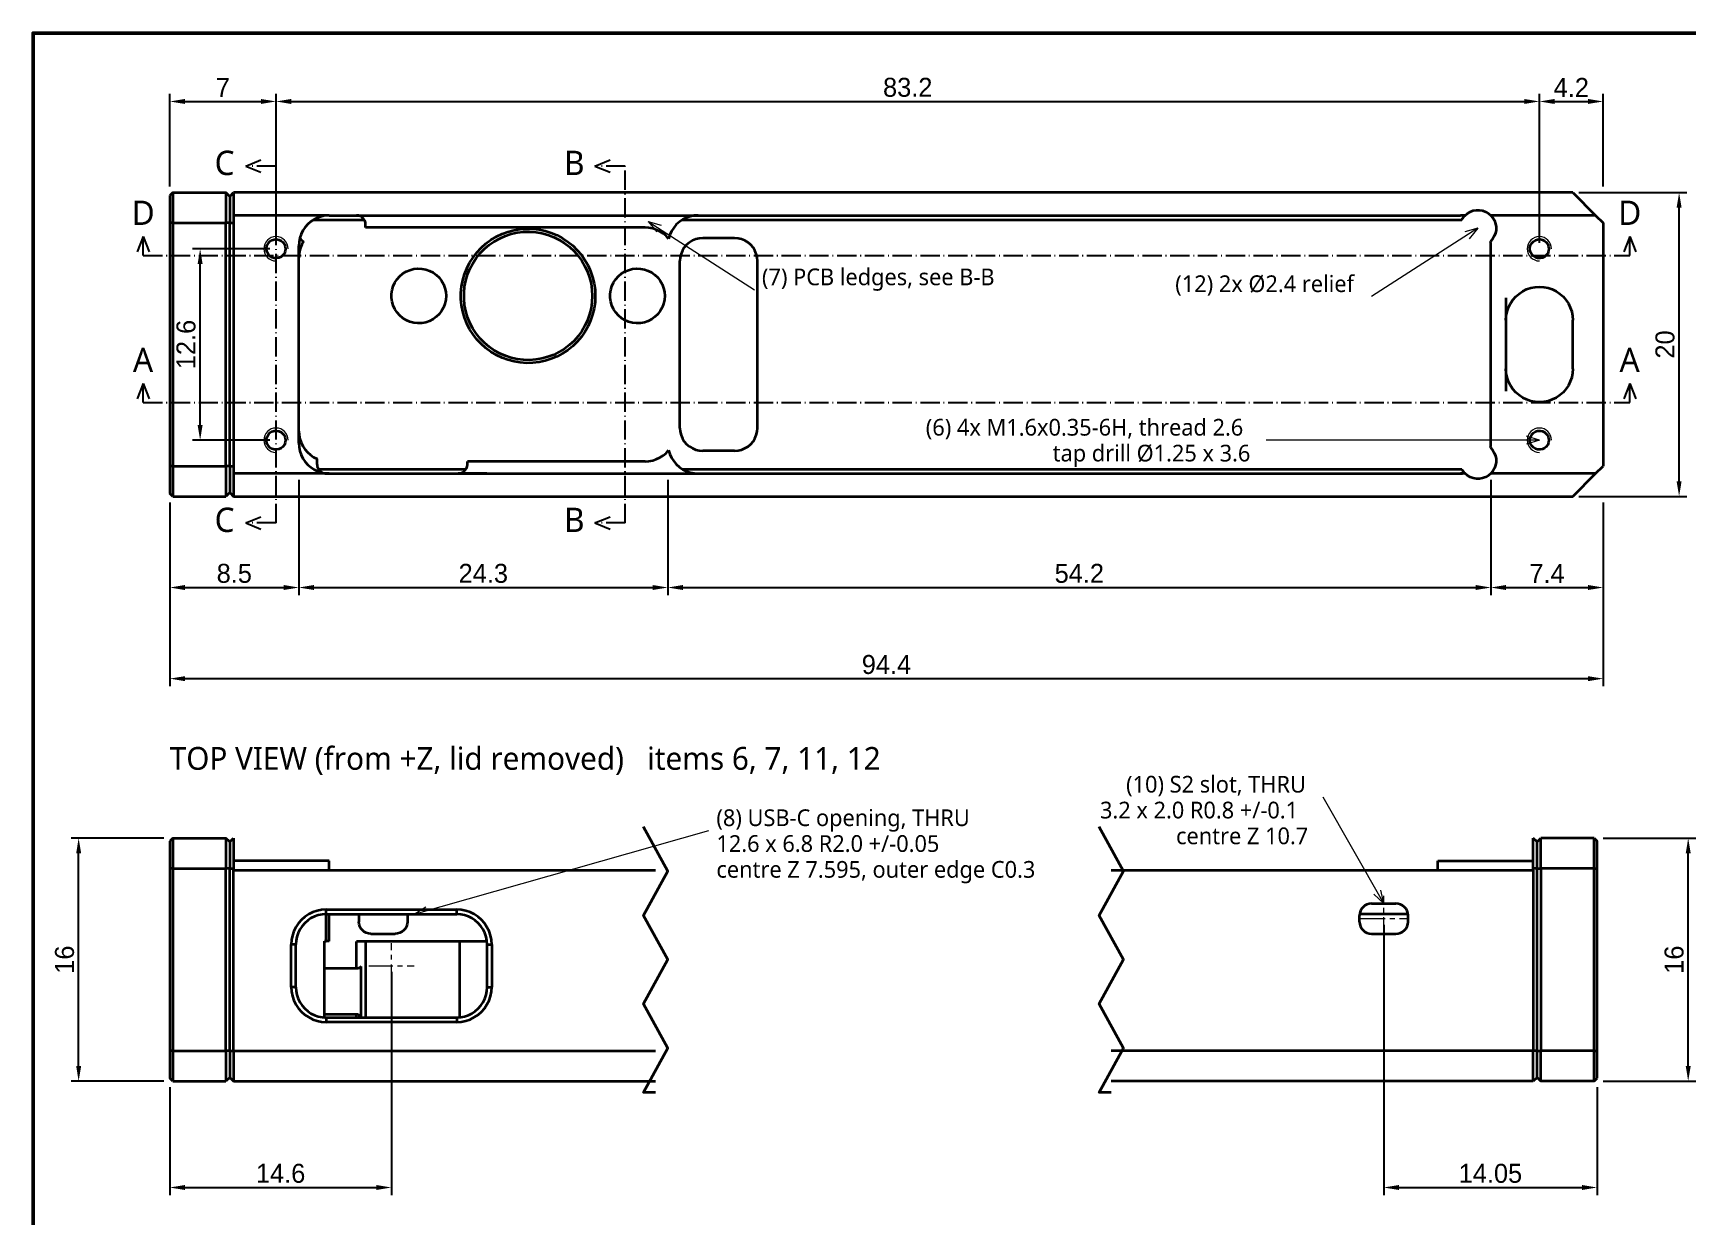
# Model space of a CAD drawing. Header units: millimetres. Extents: x 0 to 420, y 0 to 297.
# Drawn here: x 10 to 228, y 131.1 to 287 of the extents above; entities that cross this region are included whole.
import ezdxf

# ---------------------------------------------------------------- set-up
doc = ezdxf.new("R2010")
doc.units = ezdxf.units.MM
doc.linetypes.add('CENTER', pattern=[5.08, 3.175, -0.635, 0.635, -0.635])
doc.linetypes.add('DASHDOT', pattern=[3.556, 2.54, -0.508, 0, -0.508])
for name, color, linetype, lineweight in [('BORDER', 7, 'Continuous', 50), ('CENTER', 1, 'CENTER', 13), ('CUTLINE', 1, 'DASHDOT', 25), ('DIM', 5, 'Continuous', 13), ('HATCH', 8, 'Continuous', 9), ('TEXT', 7, 'Continuous', 18), ('VISIBLE', 7, 'Continuous', 35)]:
    doc.layers.add(name, color=color, linetype=linetype, lineweight=lineweight)
doc.styles.add('OpenSans', font='OpenSans-Regular.ttf')
doc.dimstyles.new('FK', dxfattribs={"dimtxt": 2.5, "dimasz": 2, "dimexe": 1, "dimexo": 0.8, "dimgap": 0.6, "dimtad": 1, "dimdec": 3, "dimlfac": 0.5, "dimdsep": 46, "dimcen": 2.5, "dimclrd": 5, "dimclre": 5, "dimclrt": 7, "dimazin": 3, "dimtfac": 1, "dimtmove": 0, "dimatfit": 3})

msp = doc.modelspace()

# ---------------------------------------------------------------- linework, layer by layer
at = {"layer": 'BORDER'}
msp.add_lwpolyline([(10, 10), (410, 10), (410, 287), (10, 287)], close=True, dxfattribs=at)
at = {"layer": 'CENTER'}
for p, q in [((187.9, 167.4), (187.9, 173.4)), ((184.9, 170.4), (190.9, 170.4)), ((57.2, 161.19), (57.2, 167.19)), ((54.2, 164.19), (60.2, 164.19))]:
    msp.add_line(p, q, dxfattribs=at)
at = {"layer": 'CUTLINE'}
for p, q in [((38, 269.5), (40, 270.3)), ((84, 269.5), (86, 270.3)), ((42, 269.5), (38, 269.5)), ((38, 269.5), (40, 268.7)), ((42, 222.5), (42, 269.5)), ((88, 269.5), (84, 269.5)), ((84, 269.5), (86, 268.7)), ((88, 222.5), (88, 269.5)), ((24.5, 260.2), (23.7, 258.2)), ((24.5, 257.7), (24.5, 260.2)), ((24.5, 260.2), (25.3, 258.2)), ((220.3, 260.2), (219.5, 258.2)), ((220.3, 257.7), (220.3, 260.2)), ((220.3, 260.2), (221.1, 258.2)), ((24.5, 257.7), (220.3, 257.7)), ((24.5, 240.85), (23.7, 238.85)), ((24.5, 238.35), (24.5, 240.85)), ((24.5, 240.85), (25.3, 238.85)), ((220.3, 240.85), (219.5, 238.85)), ((220.3, 238.35), (220.3, 240.85)), ((220.3, 240.85), (221.1, 238.85)), ((24.5, 238.35), (220.3, 238.35)), ((38, 222.5), (40, 223.3)), ((42, 222.5), (38, 222.5)), ((38, 222.5), (40, 221.7)), ((84, 222.5), (86, 223.3)), ((88, 222.5), (84, 222.5)), ((84, 222.5), (86, 221.7))]:
    msp.add_line(p, q, dxfattribs=at)
at = {"layer": 'DIM'}
for p, q in [((91, 262.2), (105, 253.2)), ((91, 262.2), (92.1588, 260.8227)), ((91, 262.2), (92.7341, 261.7176)), ((200.3029, 261.3029), (186.3029, 252.3029)), ((200.3029, 261.3029), (198.5688, 260.8205)), ((200.3029, 261.3029), (199.1441, 259.9256)), ((208.4, 233.4), (172.4, 233.4)), ((208.4, 233.4), (206.6804, 233.9319)), ((208.4, 233.4), (206.6804, 232.8681)), ((187.9, 172.4), (179.9, 186.4)), ((60.2, 170.99), (99, 181.99)), ((187.9, 172.4), (186.585, 173.6291)), ((187.9, 172.4), (187.5087, 174.157)), ((60.2, 170.99), (61.7093, 171.9708)), ((60.2, 170.99), (61.9995, 170.9473))]:
    msp.add_line(p, q, dxfattribs=at)
at = {"layer": 'HATCH'}
for centre in [(42, 258.6), (208.4, 258.6), (42, 233.4), (208.4, 233.4)]:
    msp.add_arc(centre, 1.6, 0, 270, dxfattribs=at)
at = {"layer": 'VISIBLE'}
for points in [[(28.4, 266), (28, 265.6)], [(28.4, 266), (35.4, 266)], [(28.4, 266), (28.4, 265.9748), (28.4, 265.8997), (28.4, 265.7755), (28.4, 265.6039), (28.4, 265.3869), (28.4, 265.1273), (28.4, 264.8284), (28.4, 264.494), (28.4, 264.1281), (28.4, 263.7355), (28.4, 263.3211), (28.4, 262.8901), (28.4, 262.4479), (28.4, 262)], [(35.9, 265.5), (35.4, 266)], [(35.4, 266), (35.4, 265.9748), (35.4, 265.8997), (35.4, 265.7755), (35.4, 265.6039), (35.4, 265.3869), (35.4, 265.1273), (35.4, 264.8284), (35.4, 264.494), (35.4, 264.1281), (35.4, 263.7355), (35.4, 263.3211), (35.4, 262.8901), (35.4, 262.4479), (35.4, 262)], [(35.9, 265.5), (36.4, 266)], [(212.8, 266), (36.4, 266)], [(36.4, 266), (36.4, 265.9748), (36.4, 265.8997), (36.4, 265.7755), (36.4, 265.6039), (36.4, 265.3869), (36.4, 265.1273), (36.4, 264.8284), (36.4, 264.494), (36.4, 264.1281), (36.4, 263.7355), (36.4, 263.3211), (36.4, 262.8901), (36.4, 262.4479), (36.4, 262)], [(212.8, 266), (215.8, 263)], [(28, 265.6), (28, 265.5774), (28, 265.5097), (28, 265.398), (28, 265.2435), (28, 265.0482), (28, 264.8146), (28, 264.5456), (28, 264.2446), (28, 263.9153), (28, 263.562), (28, 263.189), (28, 262.8011), (28, 262.4031), (28, 262)], [(35.9, 265.5), (35.9, 265.478), (35.9, 265.4122), (35.9, 265.3036), (35.9, 265.1534), (35.9, 264.9635), (35.9, 264.7364), (35.9, 264.4749), (35.9, 264.1822), (35.9, 263.8621), (35.9, 263.5186), (35.9, 263.156), (35.9, 262.7788), (35.9, 262.3919), (35.9, 262)], [(28, 262), (28, 230)], [(28.4, 262), (28, 262)], [(28.4, 262), (28.4, 230)], [(28.4, 262), (35.4, 262)], [(35.4, 230), (35.4, 262)], [(35.9, 262), (35.4, 262)], [(35.9, 230), (35.9, 262)], [(35.9, 262), (36.4, 262)], [(49, 263), (36.4, 263)], [(36.4, 262), (36.4, 230)], [(49, 263), (48.4779, 262.9658), (47.9647, 262.8637), (47.4693, 262.6955), (47, 262.4641), (46.565, 262.1734), (46.1716, 261.8284), (45.8266, 261.435), (45.5359, 261), (45.3045, 260.5307), (45.1363, 260.0353), (45.0342, 259.5221), (45, 259)], [(46.8929, 262.4), (53.6392, 262.4)], [(49, 263), (198, 263)], [(53.2, 262.8392), (52.9189, 262.9569), (52.7627, 262.9889), (52.6, 263)], [(53.8, 261.8), (53.7699, 262.067), (53.6812, 262.3207), (53.5382, 262.5482), (53.3482, 262.7382), (53.1207, 262.8812), (52.867, 262.9699), (52.6, 263)], [(53.8, 261.4), (53.8, 261.8)], [(97.6, 263), (97.066, 262.9642), (96.5416, 262.8574), (96.0361, 262.6816), (95.5587, 262.4399), (95.1177, 262.1366), (94.7212, 261.7772), (94.3763, 261.368), (94.089, 260.9165), (93.8646, 260.4306), (93.707, 259.9192)], [(95.4929, 262.4), (198.1684, 262.4)], [(198.5665, 262.9597), (198.284, 262.9899), (198, 263)], [(198.6059, 263), (198, 263)], [(198.1684, 262.4), (198.1913, 262.4436), (198.2151, 262.4866), (198.2399, 262.5292), (198.2654, 262.5713), (198.2919, 262.6128), (198.3192, 262.6538), (198.3473, 262.6942), (198.3763, 262.734), (198.406, 262.7732), (198.4366, 262.8118), (198.4679, 262.8498), (198.5, 262.8871), (198.5329, 262.9237), (198.5665, 262.9597)], [(198.5665, 262.9597), (198.6059, 263)], [(198.6059, 263), (198.9264, 263.2689), (199.2887, 263.4781), (199.6818, 263.6212), (200.0938, 263.6938), (200.5121, 263.6938), (200.9241, 263.6212), (201.3172, 263.4781), (201.6795, 263.2689), (202, 263)], [(202, 263), (202.2725, 262.6744), (202.4833, 262.3059), (202.626, 261.9059), (202.6959, 261.4872), (202.6909, 261.0626), (202.6112, 260.6456), (202.4592, 260.2491), (202.2397, 259.8856), (201.9597, 259.5665)], [(215.8, 263), (202, 263)], [(215.8, 263), (216.8, 262)], [(216.8, 262), (216.8, 230)], [(43.25, 258.6), (43.2107, 258.2891), (43.0954, 257.9978), (42.9112, 257.7443), (42.6698, 257.5446), (42.3863, 257.4112), (42.0785, 257.3525), (41.7658, 257.3721), (41.4678, 257.469), (41.2032, 257.6369), (40.9887, 257.8653), (40.8378, 258.1398), (40.7599, 258.4433), (40.7599, 258.7567), (40.8378, 259.0602), (40.9887, 259.3347), (41.2032, 259.5631), (41.4678, 259.731), (41.7658, 259.8279), (42.0785, 259.8475), (42.3863, 259.7888), (42.6698, 259.6554), (42.9112, 259.4557), (43.0954, 259.2022), (43.2107, 258.9109), (43.25, 258.6)], [(45.6249, 259.5468), (45.4038, 259.1514), (45.2289, 258.7336), (45.1023, 258.2987), (45.0256, 257.8522), (45, 257.4)], [(45.1379, 260.0414), (45.232, 259.8908), (45.3467, 259.7563), (45.4789, 259.6408), (45.6249, 259.5468)], [(45.1379, 260.0414), (45.2668, 259.8456), (45.4312, 259.6786), (45.6249, 259.5468)], [(45.6249, 259.5468), (45.5815, 259.477)], [(90.6, 261.4), (53.8, 261.4)], [(84.05, 252.4), (84.0111, 251.5713), (83.8948, 250.7498), (83.7021, 249.9429), (83.4346, 249.1575), (83.0948, 248.4007), (82.6856, 247.679), (82.2106, 246.9988), (81.6741, 246.366), (81.0806, 245.7863), (80.4354, 245.2647), (79.7442, 244.8058), (79.0131, 244.4136), (78.2485, 244.0916), (77.4571, 243.8427), (76.6459, 243.6689), (75.8219, 243.5719), (74.9925, 243.5524), (74.1649, 243.6107), (73.3465, 243.7463), (72.5443, 243.9579), (71.7654, 244.2437), (71.0167, 244.6011), (70.3048, 245.0271), (69.6359, 245.5179), (69.0159, 246.0692), (68.4502, 246.6761), (67.9439, 247.3333), (67.5013, 248.035), (67.1264, 248.7751), (66.8225, 249.5471), (66.5921, 250.3441), (66.4374, 251.1592), (66.3597, 251.9852), (66.3597, 252.8148), (66.4374, 253.6408), (66.5921, 254.4559), (66.8225, 255.2529), (67.1264, 256.0249), (67.5013, 256.765), (67.9439, 257.4667), (68.4502, 258.1239), (69.0159, 258.7308), (69.6359, 259.2821), (70.3048, 259.7729), (71.0167, 260.1989), (71.7654, 260.5563), (72.5443, 260.8421), (73.3465, 261.0537), (74.1649, 261.1893), (74.9925, 261.2476), (75.8219, 261.2281), (76.6459, 261.1311), (77.4571, 260.9573), (78.2485, 260.7084), (79.0131, 260.3864), (79.7442, 259.9942), (80.4354, 259.5353), (81.0806, 259.0137), (81.6741, 258.434), (82.2106, 257.8012), (82.6856, 257.121), (83.0948, 256.3993), (83.4346, 255.6425), (83.7021, 254.8571), (83.8948, 254.0502), (84.0111, 253.2287), (84.05, 252.4)], [(83.65, 252.4), (83.6106, 251.5845), (83.4926, 250.7765), (83.2972, 249.9838), (83.0262, 249.2135), (82.6821, 248.4731), (82.2682, 247.7693), (81.7882, 247.1087), (81.2468, 246.4976), (80.6489, 245.9415), (80.0001, 245.4458), (79.3066, 245.015), (78.5746, 244.6531), (77.8112, 244.3636), (77.0234, 244.1491), (76.2185, 244.0116), (75.4042, 243.9525), (74.5879, 243.9722), (73.7774, 244.0706), (72.9801, 244.2468), (72.2036, 244.4991), (71.455, 244.8252), (70.7414, 245.222), (70.0695, 245.6858), (69.4454, 246.2123), (68.8751, 246.7966), (68.3638, 247.4332), (67.9164, 248.1162), (67.5369, 248.8392), (67.229, 249.5954), (66.9955, 250.3778), (66.8387, 251.1791), (66.7599, 251.9918), (66.7599, 252.8082), (66.8387, 253.6209), (66.9955, 254.4222), (67.229, 255.2046), (67.5369, 255.9608), (67.9164, 256.6838), (68.3638, 257.3668), (68.8751, 258.0034), (69.4454, 258.5877), (70.0695, 259.1142), (70.7414, 259.578), (71.455, 259.9748), (72.2036, 260.3009), (72.9801, 260.5532), (73.7774, 260.7294), (74.5879, 260.8278), (75.4042, 260.8475), (76.2185, 260.7884), (77.0234, 260.6509), (77.8112, 260.4364), (78.5746, 260.1469), (79.3066, 259.785), (80.0001, 259.3542), (80.6489, 258.8585), (81.2468, 258.3024), (81.7882, 257.6913), (82.2682, 257.0307), (82.6821, 256.3269), (83.0262, 255.5865), (83.2972, 254.8162), (83.4926, 254.0235), (83.6106, 253.2155), (83.65, 252.4)], [(93.707, 259.9192), (93.3627, 260.2926), (92.9739, 260.6194), (92.5467, 260.8943), (92.0882, 261.1129), (91.6057, 261.2715), (91.1069, 261.3677), (90.6, 261.4)], [(98.2, 260), (97.7307, 259.9631), (97.2729, 259.8532), (96.838, 259.673), (96.4366, 259.4271), (96.0787, 259.1213), (95.7729, 258.7634), (95.527, 258.362), (95.3468, 257.9271), (95.2369, 257.4693), (95.2, 257)], [(102.4, 260), (98.2, 260)], [(105.4, 257), (105.3631, 257.4693), (105.2532, 257.9271), (105.073, 258.362), (104.8271, 258.7634), (104.5213, 259.1213), (104.1634, 259.4271), (103.762, 259.673), (103.3271, 259.8532), (102.8693, 259.9631), (102.4, 260)], [(202, 259), (201.9899, 259.284), (201.9597, 259.5665)], [(209.65, 258.6), (209.6107, 258.2891), (209.4954, 257.9978), (209.3112, 257.7443), (209.0698, 257.5446), (208.7863, 257.4112), (208.4785, 257.3525), (208.1658, 257.3721), (207.8678, 257.469), (207.6032, 257.6369), (207.3887, 257.8653), (207.2378, 258.1398), (207.1599, 258.4433), (207.1599, 258.7567), (207.2378, 259.0602), (207.3887, 259.3347), (207.6032, 259.5631), (207.8678, 259.731), (208.1658, 259.8279), (208.4785, 259.8475), (208.7863, 259.7888), (209.0698, 259.6554), (209.3112, 259.4557), (209.4954, 259.2022), (209.6107, 258.9109), (209.65, 258.6)], [(45, 233), (45, 259)], [(45.0134, 257.7273), (45, 257.4)], [(202, 233), (202, 259)], [(64.4, 252.4), (64.3616, 251.8758), (64.2474, 251.3628), (64.0596, 250.872), (63.8024, 250.4136), (63.4812, 249.9977), (63.1028, 249.6329), (62.6754, 249.3271), (62.208, 249.0868), (61.7106, 248.9171), (61.1937, 248.8216), (60.6685, 248.8024), (60.1461, 248.8599), (59.6376, 248.9928), (59.1539, 249.1984), (58.7053, 249.4722), (58.3013, 249.8083), (57.9506, 250.1998), (57.6606, 250.6381), (57.4375, 251.114), (57.2861, 251.6173), (57.2096, 252.1372), (57.2096, 252.6628), (57.2861, 253.1827), (57.4375, 253.686), (57.6606, 254.1619), (57.9506, 254.6002), (58.3013, 254.9917), (58.7053, 255.3278), (59.1539, 255.6016), (59.6376, 255.8072), (60.1461, 255.9401), (60.6685, 255.9976), (61.1937, 255.9784), (61.7106, 255.8829), (62.208, 255.7132), (62.6754, 255.4729), (63.1028, 255.1671), (63.4812, 254.8023), (63.8024, 254.3864), (64.0596, 253.928), (64.2474, 253.4372), (64.3616, 252.9242), (64.4, 252.4)], [(93.2, 252.4), (93.1616, 251.8758), (93.0474, 251.3628), (92.8596, 250.872), (92.6024, 250.4136), (92.2812, 249.9977), (91.9028, 249.6329), (91.4754, 249.3271), (91.008, 249.0868), (90.5106, 248.9171), (89.9937, 248.8216), (89.4685, 248.8024), (88.9461, 248.8599), (88.4376, 248.9928), (87.9539, 249.1984), (87.5053, 249.4722), (87.1013, 249.8083), (86.7506, 250.1998), (86.4606, 250.6381), (86.2375, 251.114), (86.0861, 251.6173), (86.0096, 252.1372), (86.0096, 252.6628), (86.0861, 253.1827), (86.2375, 253.686), (86.4606, 254.1619), (86.7506, 254.6002), (87.1013, 254.9917), (87.5053, 255.3278), (87.9539, 255.6016), (88.4376, 255.8072), (88.9461, 255.9401), (89.4685, 255.9976), (89.9937, 255.9784), (90.5106, 255.8829), (91.008, 255.7132), (91.4754, 255.4729), (91.9028, 255.1671), (92.2812, 254.8023), (92.6024, 254.3864), (92.8596, 253.928), (93.0474, 253.4372), (93.1616, 252.9242), (93.2, 252.4)], [(95.2, 235), (95.2, 257)], [(105.4, 235), (105.4, 257)], [(204, 249.2), (204.0376, 249.7743), (204.1499, 250.3388), (204.3349, 250.8838), (204.5895, 251.4), (204.9092, 251.8786), (205.2887, 252.3113), (205.7214, 252.6908), (206.2, 253.0105), (206.7162, 253.2651), (207.2612, 253.4501), (207.8257, 253.5624), (208.4, 253.6), (208.9743, 253.5624), (209.5388, 253.4501), (210.0838, 253.2651), (210.6, 253.0105), (211.0786, 252.6908), (211.5113, 252.3113), (211.8908, 251.8786), (212.2105, 251.4), (212.4651, 250.8838), (212.6501, 250.3388), (212.7624, 249.7743), (212.8, 249.2)], [(204, 252.1547), (204, 249.2)], [(204, 249.2), (204, 242.8)], [(212.8, 242.8), (212.8, 249.2)], [(204, 242.8), (204, 239.8453)], [(212.8, 242.8), (212.7624, 242.2257), (212.6501, 241.6612), (212.4651, 241.1162), (212.2105, 240.6), (211.8908, 240.1214), (211.5113, 239.6887), (211.0786, 239.3092), (210.6, 238.9895), (210.0838, 238.7349), (209.5388, 238.5499), (208.9743, 238.4376), (208.4, 238.4), (207.8257, 238.4376), (207.2612, 238.5499), (206.7162, 238.7349), (206.2, 238.9895), (205.7214, 239.3092), (205.2887, 239.6887), (204.9092, 240.1214), (204.5895, 240.6), (204.3349, 241.1162), (204.1499, 241.6612), (204.0376, 242.2257), (204, 242.8)], [(43.25, 233.4), (43.2107, 233.0891), (43.0954, 232.7978), (42.9112, 232.5443), (42.6698, 232.3446), (42.3863, 232.2112), (42.0785, 232.1525), (41.7658, 232.1721), (41.4678, 232.269), (41.2032, 232.4369), (40.9887, 232.6653), (40.8378, 232.9398), (40.7599, 233.2433), (40.7599, 233.5567), (40.8378, 233.8602), (40.9887, 234.1347), (41.2032, 234.3631), (41.4678, 234.531), (41.7658, 234.6279), (42.0785, 234.6475), (42.3863, 234.5888), (42.6698, 234.4554), (42.9112, 234.2557), (43.0954, 234.0022), (43.2107, 233.7109), (43.25, 233.4)], [(45, 234.6), (45.0331, 234.0862), (45.132, 233.5809), (45.295, 233.0925), (45.5193, 232.629), (45.8013, 232.1983), (46.1363, 231.8073), (46.5188, 231.4626), (46.9423, 231.1698), (47.4, 230.9339)], [(95.2, 235), (95.2369, 234.5307), (95.3468, 234.0729), (95.527, 233.638), (95.7729, 233.2366), (96.0787, 232.8787), (96.4366, 232.5729), (96.838, 232.327), (97.2729, 232.1468), (97.7307, 232.0369), (98.2, 232)], [(102.4, 232), (102.8693, 232.0369), (103.3271, 232.1468), (103.762, 232.327), (104.1634, 232.5729), (104.5213, 232.8787), (104.8271, 233.2366), (105.073, 233.638), (105.2532, 234.0729), (105.3631, 234.5307), (105.4, 235)], [(209.65, 233.4), (209.6107, 233.0891), (209.4954, 232.7978), (209.3112, 232.5443), (209.0698, 232.3446), (208.7863, 232.2112), (208.4785, 232.1525), (208.1658, 232.1721), (207.8678, 232.269), (207.6032, 232.4369), (207.3887, 232.6653), (207.2378, 232.9398), (207.1599, 233.2433), (207.1599, 233.5567), (207.2378, 233.8602), (207.3887, 234.1347), (207.6032, 234.3631), (207.8678, 234.531), (208.1658, 234.6279), (208.4785, 234.6475), (208.7863, 234.5888), (209.0698, 234.4554), (209.3112, 234.2557), (209.4954, 234.0022), (209.6107, 233.7109), (209.65, 233.4)], [(45, 233), (45.0342, 232.4779), (45.1363, 231.9647), (45.3045, 231.4693), (45.5359, 231), (45.8266, 230.565), (46.1716, 230.1716), (46.565, 229.8266), (47, 229.5359), (47.4693, 229.3045), (47.9647, 229.1363), (48.4779, 229.0342), (49, 229)], [(90.6, 230.6), (91.1069, 230.6323), (91.6057, 230.7285), (92.0882, 230.8871), (92.5467, 231.1057), (92.9739, 231.3806), (93.3627, 231.7074), (93.707, 232.0808)], [(93.707, 232.0808), (93.8646, 231.5694), (94.089, 231.0835), (94.3763, 230.632), (94.7212, 230.2228), (95.1177, 229.8634), (95.5587, 229.5601), (96.0361, 229.3184), (96.5416, 229.1426), (97.066, 229.0358), (97.6, 229)], [(102.4, 232), (98.2, 232)], [(201.9597, 232.4335), (201.9899, 232.716), (202, 233)], [(201.9597, 232.4335), (202.2397, 232.1144), (202.4592, 231.7509), (202.6112, 231.3544), (202.6909, 230.9374), (202.6959, 230.5128), (202.626, 230.0941), (202.4833, 229.6941), (202.2725, 229.3256), (202, 229)], [(28, 230), (28, 229.5969), (28, 229.1989), (28, 228.811), (28, 228.438), (28, 228.0847), (28, 227.7554), (28, 227.4544), (28, 227.1854), (28, 226.9518), (28, 226.7565), (28, 226.602), (28, 226.4903), (28, 226.4226), (28, 226.4)], [(28.4, 230), (28, 230)], [(28.4, 230), (28.4, 229.5521), (28.4, 229.1099), (28.4, 228.6789), (28.4, 228.2645), (28.4, 227.8719), (28.4, 227.506), (28.4, 227.1716), (28.4, 226.8727), (28.4, 226.6131), (28.4, 226.3961), (28.4, 226.2245), (28.4, 226.1003), (28.4, 226.0252), (28.4, 226)], [(28.4, 230), (35.4, 230)], [(35.4, 230), (35.4, 229.5521), (35.4, 229.1099), (35.4, 228.6789), (35.4, 228.2645), (35.4, 227.8719), (35.4, 227.506), (35.4, 227.1716), (35.4, 226.8727), (35.4, 226.6131), (35.4, 226.3961), (35.4, 226.2245), (35.4, 226.1003), (35.4, 226.0252), (35.4, 226)], [(35.9, 230), (35.4, 230)], [(35.9, 230), (35.9, 229.6081), (35.9, 229.2212), (35.9, 228.844), (35.9, 228.4814), (35.9, 228.1379), (35.9, 227.8178), (35.9, 227.5251), (35.9, 227.2636), (35.9, 227.0365), (35.9, 226.8466), (35.9, 226.6964), (35.9, 226.5878), (35.9, 226.522), (35.9, 226.5)], [(35.9, 230), (36.4, 230)], [(36.4, 230), (36.4, 229.5521), (36.4, 229.1099), (36.4, 228.6789), (36.4, 228.2645), (36.4, 227.8719), (36.4, 227.506), (36.4, 227.1716), (36.4, 226.8727), (36.4, 226.6131), (36.4, 226.3961), (36.4, 226.2245), (36.4, 226.1003), (36.4, 226.0252), (36.4, 226)], [(49, 229), (36.4, 229)], [(47.4, 230.2), (47.4, 230.9339)], [(47.4, 230.2), (47.4326, 229.922), (47.5288, 229.6592), (47.6832, 229.4257), (47.8875, 229.2344), (48.1306, 229.0956)], [(47.5608, 229.6), (67.0392, 229.6)], [(49, 229), (198, 229)], [(66.2182, 229.02), (66, 229)], [(66, 229), (66.0157, 229.0001), (66.0313, 229.0004), (66.047, 229.0009), (66.0627, 229.0016), (66.0783, 229.0026), (66.0939, 229.0037), (66.1095, 229.005), (66.1251, 229.0065), (66.1407, 229.0083), (66.1563, 229.0102), (66.1718, 229.0124), (66.1873, 229.0147), (66.2027, 229.0173), (66.2182, 229.02)], [(66.2182, 229.02), (66.4829, 229.1015), (66.7219, 229.2414), (66.9224, 229.4325), (67.0738, 229.6644), (67.168, 229.9249), (67.2, 230.2)], [(69.7789, 229.02), (66.2182, 229.02)], [(69.7789, 229.02), (69.7202, 229.02), (69.6243, 229.02), (69.4922, 229.02), (69.3251, 229.02), (69.1246, 229.02), (68.8926, 229.02), (68.6313, 229.02), (68.3432, 229.02), (68.0309, 229.02), (67.6976, 229.02), (67.3462, 229.02), (66.9802, 229.02), (66.603, 229.02), (66.2182, 229.02)], [(90.6, 230.6), (67.2, 230.6)], [(67.2, 230.2), (67.2, 230.6)], [(69.7789, 229), (69.7789, 229.02)], [(95.4929, 229.6), (198.1684, 229.6)], [(198, 229), (198.284, 229.0101), (198.5665, 229.0403)], [(198.6059, 229), (198, 229)], [(198.1684, 229.6), (198.1913, 229.5564), (198.2151, 229.5134), (198.2399, 229.4708), (198.2654, 229.4287), (198.2919, 229.3872), (198.3192, 229.3462), (198.3473, 229.3058), (198.3763, 229.266), (198.406, 229.2268), (198.4366, 229.1882), (198.4679, 229.1502), (198.5, 229.1129), (198.5329, 229.0763), (198.5665, 229.0403)], [(198.6059, 229), (198.5665, 229.0403)], [(202, 229), (201.6795, 228.7311), (201.3172, 228.5219), (200.9241, 228.3788), (200.5121, 228.3062), (200.0938, 228.3062), (199.6818, 228.3788), (199.2887, 228.5219), (198.9264, 228.7311), (198.6059, 229)], [(215.8, 229), (202, 229)], [(212.8, 226), (215.8, 229)], [(215.8, 229), (216.8, 230)], [(28.4, 226), (28, 226.4)], [(28.4, 226), (35.4, 226)], [(35.9, 226.5), (35.4, 226)], [(35.9, 226.5), (36.4, 226)], [(36.4, 226), (212.8, 226)], [(28.4, 181), (28, 180.6)], [(28.4, 181), (28.4, 180.9748), (28.4, 180.8997), (28.4, 180.7755), (28.4, 180.6039), (28.4, 180.3869), (28.4, 180.1273), (28.4, 179.8284), (28.4, 179.494), (28.4, 179.1281), (28.4, 178.7355), (28.4, 178.3211), (28.4, 177.8901), (28.4, 177.4479), (28.4, 177)], [(28.4, 181), (35.4, 181)], [(35.4, 181), (35.4, 180.9748), (35.4, 180.8997), (35.4, 180.7755), (35.4, 180.6039), (35.4, 180.3869), (35.4, 180.1273), (35.4, 179.8284), (35.4, 179.494), (35.4, 179.1281), (35.4, 178.7355), (35.4, 178.3211), (35.4, 177.8901), (35.4, 177.4479), (35.4, 177)], [(35.9, 180.5), (35.4, 181)], [(35.9, 180.5), (36.4, 181)], [(36.4, 181), (36.4, 180.9748), (36.4, 180.8997), (36.4, 180.7755), (36.4, 180.6039), (36.4, 180.3869), (36.4, 180.1273), (36.4, 179.8284), (36.4, 179.494), (36.4, 179.1281), (36.4, 178.7355), (36.4, 178.3211), (36.4, 177.8901), (36.4, 177.4479), (36.4, 177)], [(92, 147.5), (90.4, 147.5), (93.6, 153.3333), (90.4, 159.1667), (93.6, 165), (90.4, 170.8333), (93.6, 176.6667), (90.4, 182.5)], [(152, 147.5), (150.4, 147.5), (153.6, 153.3333), (150.4, 159.1667), (153.6, 165), (150.4, 170.8333), (153.6, 176.6667), (150.4, 182.5)], [(208.1, 180.5), (207.6, 181)], [(207.6, 177), (207.6, 177.4479), (207.6, 177.8901), (207.6, 178.3211), (207.6, 178.7355), (207.6, 179.1281), (207.6, 179.494), (207.6, 179.8284), (207.6, 180.1273), (207.6, 180.3869), (207.6, 180.6039), (207.6, 180.7755), (207.6, 180.8997), (207.6, 180.9748), (207.6, 181)], [(208.1, 180.5), (208.6, 181)], [(208.6, 177), (208.6, 177.4479), (208.6, 177.8901), (208.6, 178.3211), (208.6, 178.7355), (208.6, 179.1281), (208.6, 179.494), (208.6, 179.8284), (208.6, 180.1273), (208.6, 180.3869), (208.6, 180.6039), (208.6, 180.7755), (208.6, 180.8997), (208.6, 180.9748), (208.6, 181)], [(215.6, 181), (208.6, 181)], [(215.6, 177), (215.6, 177.4479), (215.6, 177.8901), (215.6, 178.3211), (215.6, 178.7355), (215.6, 179.1281), (215.6, 179.494), (215.6, 179.8284), (215.6, 180.1273), (215.6, 180.3869), (215.6, 180.6039), (215.6, 180.7755), (215.6, 180.8997), (215.6, 180.9748), (215.6, 181)], [(215.6, 181), (216, 180.6)], [(28, 180.6), (28, 180.5774), (28, 180.5097), (28, 180.398), (28, 180.2435), (28, 180.0482), (28, 179.8146), (28, 179.5456), (28, 179.2446), (28, 178.9153), (28, 178.562), (28, 178.189), (28, 177.8011), (28, 177.4031), (28, 177)], [(35.9, 180.5), (35.9, 180.478), (35.9, 180.4122), (35.9, 180.3036), (35.9, 180.1534), (35.9, 179.9635), (35.9, 179.7364), (35.9, 179.4749), (35.9, 179.1822), (35.9, 178.8621), (35.9, 178.5186), (35.9, 178.156), (35.9, 177.7788), (35.9, 177.3919), (35.9, 177)], [(208.1, 177), (208.1, 177.3919), (208.1, 177.7788), (208.1, 178.156), (208.1, 178.5186), (208.1, 178.8621), (208.1, 179.1822), (208.1, 179.4749), (208.1, 179.7364), (208.1, 179.9635), (208.1, 180.1534), (208.1, 180.3036), (208.1, 180.4122), (208.1, 180.478), (208.1, 180.5)], [(216, 177), (216, 177.4031), (216, 177.8011), (216, 178.189), (216, 178.562), (216, 178.9153), (216, 179.2446), (216, 179.5456), (216, 179.8146), (216, 180.0482), (216, 180.2435), (216, 180.398), (216, 180.5097), (216, 180.5774), (216, 180.6)], [(28, 177), (28, 153)], [(28.4, 177), (28, 177)], [(28.4, 177), (28.4, 153)], [(28.4, 177), (35.4, 177)], [(35.4, 153), (35.4, 177)], [(35.9, 177), (35.4, 177)], [(35.9, 153), (35.9, 177)], [(35.9, 177), (36.4, 177)], [(49, 178), (36.4, 178)], [(36.4, 177), (36.4, 176.8)], [(36.4, 153), (36.4, 176.8)], [(36.4, 176.8), (92, 176.8)], [(49, 176.8), (49, 178)], [(152, 176.8), (207.6, 176.8)], [(195, 178), (207.6, 178)], [(195, 176.8), (195, 178)], [(207.6, 176.8), (207.6, 177)], [(208.1, 177), (207.6, 177)], [(207.6, 176.8), (207.6, 153)], [(208.1, 153), (208.1, 177)], [(208.1, 177), (208.6, 177)], [(208.6, 177), (208.6, 153)], [(215.6, 177), (208.6, 177)], [(215.6, 153), (215.6, 177)], [(215.6, 177), (216, 177)], [(216, 153), (216, 177)], [(186.3, 172.4), (185.9879, 172.3693), (185.6877, 172.2782), (185.4111, 172.1304), (185.1686, 171.9314), (184.9696, 171.6889), (184.8218, 171.4123), (184.7307, 171.1121), (184.7, 170.8)], [(186.3, 172.4), (189.5, 172.4)], [(191.1, 170.8), (191.0693, 171.1121), (190.9782, 171.4123), (190.8304, 171.6889), (190.6314, 171.9314), (190.3889, 172.1304), (190.1123, 172.2782), (189.8121, 172.3693), (189.5, 172.4)], [(48.6, 171.59), (47.9996, 171.5506), (47.4094, 171.4333), (46.8397, 171.2398), (46.3, 170.9737), (45.7997, 170.6394), (45.3473, 170.2427), (44.9506, 169.7903), (44.6163, 169.29), (44.3502, 168.7503), (44.1567, 168.1806), (44.0394, 167.5904), (44, 166.99)], [(48.6, 170.99), (48.0779, 170.9558), (47.5647, 170.8537), (47.0693, 170.6855), (46.6, 170.4541), (46.165, 170.1634), (45.7716, 169.8184), (45.4266, 169.425), (45.1359, 168.99), (44.9045, 168.5207), (44.7363, 168.0253), (44.6342, 167.5121), (44.6, 166.99)], [(48.6, 171.59), (65.8, 171.59)], [(48.6, 170.99), (48.6, 171.59)], [(48.6, 170.99), (65.8, 170.99)], [(48.6005, 167.42), (48.6005, 170.99)], [(49, 167.42), (49, 170.99)], [(52.9, 170.8), (52.9113, 170.99)], [(52.9, 170.8), (52.9, 170)], [(59.2887, 170.99), (59.3, 170.8)], [(59.3, 170.8), (59.3, 170)], [(70.4, 166.99), (70.3606, 167.5904), (70.2433, 168.1806), (70.0498, 168.7503), (69.7837, 169.29), (69.4494, 169.7903), (69.0527, 170.2427), (68.6003, 170.6394), (68.1, 170.9737), (67.5603, 171.2398), (66.9906, 171.4333), (66.4004, 171.5506), (65.8, 171.59)], [(65.8, 170.99), (65.8, 171.59)], [(69.8, 166.99), (69.7658, 167.5121), (69.6637, 168.0253), (69.4955, 168.5207), (69.2641, 168.99), (68.9734, 169.425), (68.6284, 169.8184), (68.235, 170.1634), (67.8, 170.4541), (67.3307, 170.6855), (66.8353, 170.8537), (66.3221, 170.9558), (65.8, 170.99)], [(184.7, 170), (184.7, 170.8)], [(191.0887, 170.99), (184.7113, 170.99)], [(191.1, 170), (191.1, 170.8)], [(54.5, 168.4), (54.1879, 168.4307), (53.8877, 168.5218), (53.6111, 168.6696), (53.3686, 168.8686), (53.1696, 169.1111), (53.0218, 169.3877), (52.9307, 169.6879), (52.9, 170)], [(54.5, 168.4), (57.7, 168.4)], [(59.3, 170), (59.2693, 169.6879), (59.1782, 169.3877), (59.0304, 169.1111), (58.8314, 168.8686), (58.5889, 168.6696), (58.3123, 168.5218), (58.0121, 168.4307), (57.7, 168.4)], [(184.7, 170), (184.7307, 169.6879), (184.8218, 169.3877), (184.9696, 169.1111), (185.1686, 168.8686), (185.4111, 168.6696), (185.6877, 168.5218), (185.9879, 168.4307), (186.3, 168.4)], [(186.3, 168.4), (189.5, 168.4)], [(189.5, 168.4), (189.8121, 168.4307), (190.1123, 168.5218), (190.3889, 168.6696), (190.6314, 168.8686), (190.8304, 169.1111), (190.9782, 169.3877), (191.0693, 169.6879), (191.1, 170)], [(44, 161.39), (44, 166.99)], [(44.6, 166.99), (44, 166.99)], [(44.6, 161.39), (44.6, 166.99)], [(48.3818, 167.42), (48.3974, 167.42), (48.413, 167.42), (48.4285, 167.42), (48.4441, 167.42), (48.4597, 167.42), (48.4754, 167.42), (48.491, 167.42), (48.5066, 167.42), (48.5222, 167.42), (48.5379, 167.42), (48.5535, 167.42), (48.5692, 167.42), (48.5848, 167.42), (48.6005, 167.42)], [(48.3818, 157.396), (48.3818, 167.42)], [(48.6005, 167.42), (48.3818, 167.42)], [(49, 167.42), (48.9714, 167.42), (48.9428, 167.42), (48.9143, 167.42), (48.8857, 167.42), (48.8571, 167.42), (48.8286, 167.42), (48.8, 167.42), (48.7715, 167.42), (48.7429, 167.42), (48.7144, 167.42), (48.6859, 167.42), (48.6574, 167.42), (48.629, 167.42), (48.6005, 167.42)], [(53.8, 167.4), (53.7925, 167.4), (53.7699, 167.4), (53.7327, 167.4), (53.6812, 167.4), (53.6161, 167.4), (53.5382, 167.4), (53.4485, 167.4), (53.3482, 167.4), (53.2384, 167.4), (53.1207, 167.4), (52.9963, 167.4), (52.867, 167.4), (52.7344, 167.4), (52.6, 167.4)], [(52.6, 163.8199), (52.6, 167.4)], [(53.8, 167.4), (53.8, 157.39)], [(66.2182, 167.4), (53.8, 167.4)], [(66.2182, 157.4119), (66.2182, 167.4)], [(69.7789, 167.4), (66.2182, 167.4)], [(69.8, 161.39), (69.8, 166.99)], [(69.8, 166.99), (70.4, 166.99)], [(70.4, 166.99), (70.4, 161.39)], [(52.6, 163.8199), (48.3818, 163.8199)], [(53.2, 164.0861), (53.0657, 163.9793), (52.9189, 163.8944), (52.7627, 163.8393), (52.6, 163.8199)], [(53.2, 157.5139), (53.2, 164.0861)], [(44, 161.39), (44.0394, 160.7896), (44.1567, 160.1994), (44.3502, 159.6297), (44.6163, 159.09), (44.9506, 158.5897), (45.3473, 158.1373), (45.7997, 157.7406), (46.3, 157.4063), (46.8397, 157.1402), (47.4094, 156.9467), (47.9996, 156.8294), (48.6, 156.79)], [(44.6, 161.39), (44, 161.39)], [(44.6, 161.39), (44.6342, 160.8679), (44.7363, 160.3547), (44.9045, 159.8593), (45.1359, 159.39), (45.4266, 158.955), (45.7716, 158.5616), (46.165, 158.2166), (46.6, 157.9259), (47.0693, 157.6945), (47.5647, 157.5263), (48.0779, 157.4242), (48.6, 157.39)], [(65.8, 156.79), (66.4004, 156.8294), (66.9906, 156.9467), (67.5603, 157.1402), (68.1, 157.4063), (68.6003, 157.7406), (69.0527, 158.1373), (69.4494, 158.5897), (69.7837, 159.09), (70.0498, 159.6297), (70.2433, 160.1994), (70.3606, 160.7896), (70.4, 161.39)], [(65.8, 157.39), (66.3221, 157.4242), (66.8353, 157.5263), (67.3307, 157.6945), (67.8, 157.9259), (68.235, 158.2166), (68.6284, 158.5616), (68.9734, 158.955), (69.2641, 159.39), (69.4955, 159.8593), (69.6637, 160.3547), (69.7658, 160.8679), (69.8, 161.39)], [(69.8, 161.39), (70.4, 161.39)], [(52.6, 157.7801), (48.3818, 157.7801)], [(48.4362, 157.3934), (48.6, 157.39)], [(48.6, 157.39), (65.8, 157.39)], [(48.6, 157.39), (48.6, 156.79)], [(53.2, 157.5139), (53.0657, 157.6207), (52.9189, 157.7056), (52.7627, 157.7607), (52.6, 157.7801)], [(52.6, 157.39), (52.6, 157.7801)], [(65.8, 157.39), (65.8, 156.79)], [(65.8, 156.79), (48.6, 156.79)], [(28, 153), (28, 152.5969), (28, 152.1989), (28, 151.811), (28, 151.438), (28, 151.0847), (28, 150.7554), (28, 150.4544), (28, 150.1854), (28, 149.9518), (28, 149.7565), (28, 149.602), (28, 149.4903), (28, 149.4226), (28, 149.4)], [(28.4, 153), (28, 153)], [(28.4, 153), (28.4, 152.5521), (28.4, 152.1099), (28.4, 151.6789), (28.4, 151.2645), (28.4, 150.8719), (28.4, 150.506), (28.4, 150.1716), (28.4, 149.8727), (28.4, 149.6131), (28.4, 149.3961), (28.4, 149.2245), (28.4, 149.1003), (28.4, 149.0252), (28.4, 149)], [(28.4, 153), (35.4, 153)], [(35.4, 153), (35.4, 152.5521), (35.4, 152.1099), (35.4, 151.6789), (35.4, 151.2645), (35.4, 150.8719), (35.4, 150.506), (35.4, 150.1716), (35.4, 149.8727), (35.4, 149.6131), (35.4, 149.3961), (35.4, 149.2245), (35.4, 149.1003), (35.4, 149.0252), (35.4, 149)], [(35.9, 153), (35.4, 153)], [(35.9, 153), (35.9, 152.6081), (35.9, 152.2212), (35.9, 151.844), (35.9, 151.4814), (35.9, 151.1379), (35.9, 150.8178), (35.9, 150.5251), (35.9, 150.2636), (35.9, 150.0365), (35.9, 149.8466), (35.9, 149.6964), (35.9, 149.5878), (35.9, 149.522), (35.9, 149.5)], [(35.9, 153), (36.4, 153)], [(36.4, 153), (36.4, 152.5521), (36.4, 152.1099), (36.4, 151.6789), (36.4, 151.2645), (36.4, 150.8719), (36.4, 150.506), (36.4, 150.1716), (36.4, 149.8727), (36.4, 149.6131), (36.4, 149.3961), (36.4, 149.2245), (36.4, 149.1003), (36.4, 149.0252), (36.4, 149)], [(36.4, 153), (92, 153)], [(207.6, 153), (152, 153)], [(207.6, 149), (207.6, 149.0252), (207.6, 149.1003), (207.6, 149.2245), (207.6, 149.3961), (207.6, 149.6131), (207.6, 149.8727), (207.6, 150.1716), (207.6, 150.506), (207.6, 150.8719), (207.6, 151.2645), (207.6, 151.6789), (207.6, 152.1099), (207.6, 152.5521), (207.6, 153)], [(208.1, 153), (207.6, 153)], [(208.1, 149.5), (208.1, 149.522), (208.1, 149.5878), (208.1, 149.6964), (208.1, 149.8466), (208.1, 150.0365), (208.1, 150.2636), (208.1, 150.5251), (208.1, 150.8178), (208.1, 151.1379), (208.1, 151.4814), (208.1, 151.844), (208.1, 152.2212), (208.1, 152.6081), (208.1, 153)], [(208.1, 153), (208.6, 153)], [(208.6, 149), (208.6, 149.0252), (208.6, 149.1003), (208.6, 149.2245), (208.6, 149.3961), (208.6, 149.6131), (208.6, 149.8727), (208.6, 150.1716), (208.6, 150.506), (208.6, 150.8719), (208.6, 151.2645), (208.6, 151.6789), (208.6, 152.1099), (208.6, 152.5521), (208.6, 153)], [(215.6, 153), (208.6, 153)], [(215.6, 149), (215.6, 149.0252), (215.6, 149.1003), (215.6, 149.2245), (215.6, 149.3961), (215.6, 149.6131), (215.6, 149.8727), (215.6, 150.1716), (215.6, 150.506), (215.6, 150.8719), (215.6, 151.2645), (215.6, 151.6789), (215.6, 152.1099), (215.6, 152.5521), (215.6, 153)], [(215.6, 153), (216, 153)], [(216, 149.4), (216, 149.4226), (216, 149.4903), (216, 149.602), (216, 149.7565), (216, 149.9518), (216, 150.1854), (216, 150.4544), (216, 150.7554), (216, 151.0847), (216, 151.438), (216, 151.811), (216, 152.1989), (216, 152.5969), (216, 153)], [(28.4, 149), (28, 149.4)], [(28.4, 149), (35.4, 149)], [(35.9, 149.5), (35.4, 149)], [(35.9, 149.5), (36.4, 149)], [(36.4, 149), (92, 149)], [(207.6, 149), (152, 149)], [(208.1, 149.5), (207.6, 149)], [(208.1, 149.5), (208.6, 149)], [(215.6, 149), (208.6, 149)], [(215.6, 149), (216, 149.4)]]:
    msp.add_lwpolyline(points, dxfattribs=at)

# ---------------------------------------------------------------- texts
at = {"layer": 'TEXT', "style": 'OpenSans'}
for s, height, p in [('C', 3.2, (33.9008, 268.316)), ('B', 3.2, (79.9254, 268.316)), ('D', 3.2, (22.9793, 261.736)), ('D', 3.2, (218.7793, 261.736)), ('(7) PCB ledges, see B-B', 2.2, (106, 253.8)), ('(12) 2x Ø2.4 relief', 2.2, (160.4369, 252.9029)), ('A', 3.2, (23.1497, 242.386)), ('A', 3.2, (218.9497, 242.386)), ('(6) 4x M1.6x0.35-6H, thread 2.6', 2.2, (127.5783, 234)), ('tap drill Ø1.25 x 3.6', 2.2, (144.2956, 230.6)), ('C', 3.2, (33.9008, 221.316)), ('B', 3.2, (79.9254, 221.316)), ('TOP VIEW (from +Z, lid removed)   items 6, 7, 11, 12', 3, (28, 190)), ('(10) S2 slot, THRU', 2.2, (153.9603, 187)), ('3.2 x 2.0 R0.8 +/-0.1', 2.2, (150.5255, 183.6)), ('(8) USB-C opening, THRU', 2.2, (100, 182.59)), ('12.6 x 6.8 R2.0 +/-0.05', 2.2, (100, 179.19)), ('centre Z 10.7', 2.2, (160.5382, 180.2)), ('centre Z 7.595, outer edge C0.3', 2.2, (100, 175.79))]:
    msp.add_text(s, height=height, dxfattribs=at).set_placement(p)

# ---------------------------------------------------------------- dimensions: what is measured, and where the dimension line sits
at = {"layer": 'DIM'}
for base, p1, p2 in [((28, 278), (28, 266), (42, 258.6)), ((42, 278), (42, 258.6), (208.4, 258.6)), ((208.4, 278), (208.4, 258.6), (216.8, 266)), ((28, 214), (28, 226), (45, 229)), ((45, 214), (45, 229), (93.6, 229)), ((93.6, 214), (93.6, 229), (202, 229)), ((202, 214), (202, 229), (216.8, 226)), ((28, 202), (28, 226), (216.8, 226)), ((187.9, 135), (187.9, 170.4), (216, 149)), ((28, 135), (28, 149), (57.2, 164.19))]:
    msp.add_linear_dim(base=base, p1=p1, p2=p2, dimstyle='FK', dxfattribs=at).render()
for base, p1, p2 in [((226.8, 226), (212.8, 226), (212.8, 266)), ((32, 233.4), (42, 233.4), (42, 258.6)), ((16, 149), (28, 149), (28, 181)), ((228, 149), (216, 149), (216, 181))]:
    msp.add_linear_dim(base=base, p1=p1, p2=p2, angle=90, dimstyle='FK', dxfattribs=at).render()

doc.saveas('drawing.dxf')
